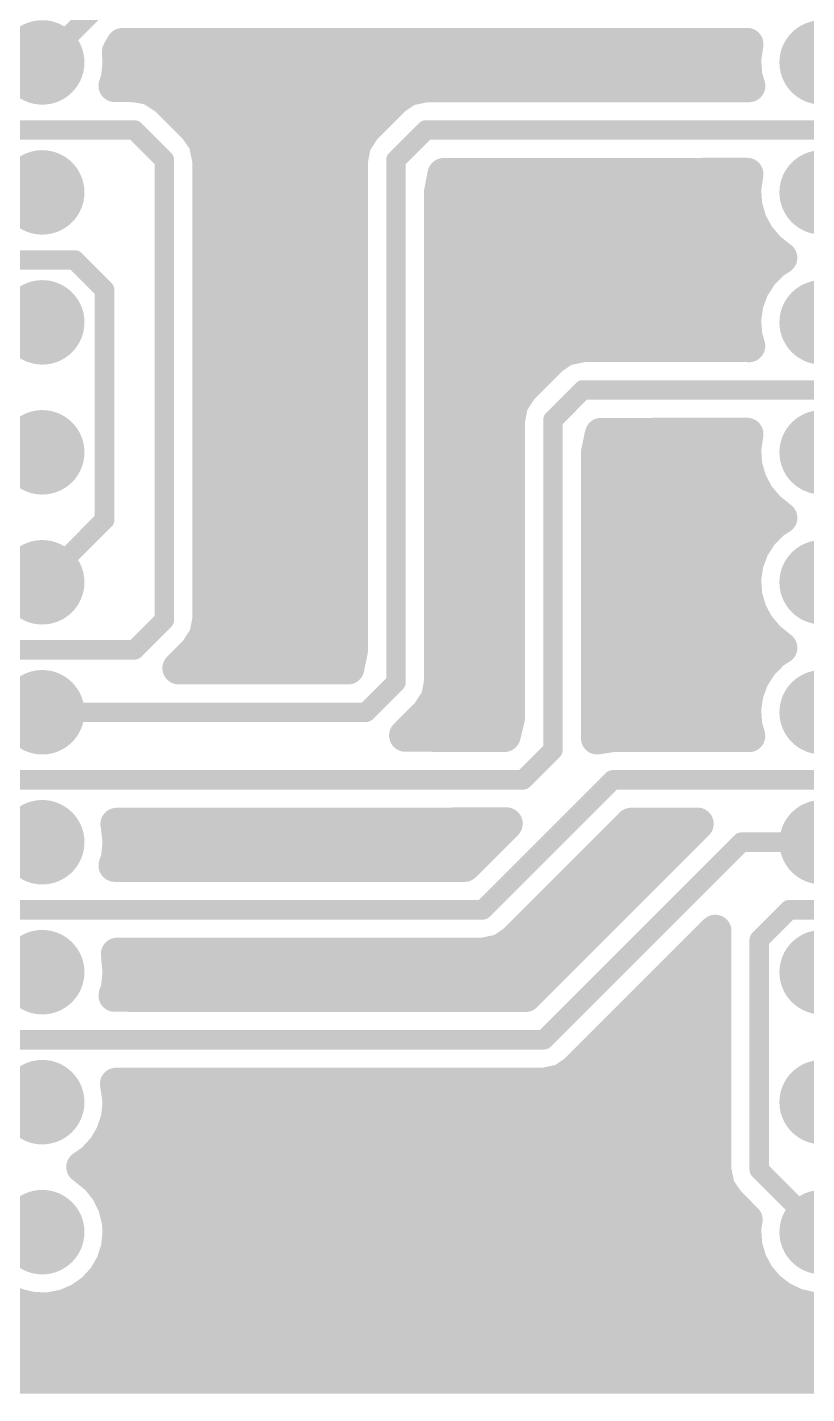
# Model space of a CAD drawing. Extents: x 0 to 2, y 0.1 to 1.8.
# Drawn here: x 0.709 to 1.309, y 0.1 to 1.151 of the extents above; entities that cross this region are included whole.
import ezdxf

# ---------------------------------------------------------------- set-up
doc = ezdxf.new("R2010")
doc.units = 0
doc.layers.add('Top', color=5, linetype='CONTINUOUS')

msp = doc.modelspace()

# ---------------------------------------------------------------- linework, layer by layer
at = {"layer": 'Top', "linetype": 'CONTINUOUS'}
for points, const_width in [([(0.7685, 1.1723), (0.7205, 1.1243)], 0.015), ([(0.7823, 1.1383), (0.7789, 1.1324)], 0.025), ([(1.2633, 1.1384), (0.7823, 1.1383)], 0.025), ([(1.2615, 1.1264), (1.2633, 1.1384)], 0.025), ([(0.7795, 1.1243), (0.7782, 1.1118)], 0.025), ([(0.7789, 1.1324), (0.7795, 1.1243)], 0.025), ([(1.2624, 1.114), (1.2615, 1.1264)], 0.025), ([(0.7812, 1.116), (1.2594, 1.116)], 0.025), ([(1.2647, 1.1062), (1.2624, 1.114)], 0.025), ([(0.7782, 1.1118), (0.7763, 1.1063)], 0.025), ([(0.7763, 1.1063), (0.7915, 1.1062)], 0.025), ([(0.7915, 1.1062), (0.8037, 1.104)], 0.025), ([(0.8037, 1.104), (0.8155, 1.0963)], 0.025), ([(0.9918, 1.0963), (1.0021, 1.1033)], 0.025), ([(1.0021, 1.1033), (1.0159, 1.1062)], 0.025), ([(1.0159, 1.1062), (1.2647, 1.1062)], 0.025), ([(0.8155, 1.0963), (0.8385, 1.0733)], 0.025), ([(0.9688, 1.0733), (0.9918, 1.0963)], 0.025), ([(0.823, 1.0912), (0.9844, 1.0912)], 0.025), ([(0.8385, 1.0733), (0.8456, 1.063)], 0.025), ([(0.9612, 1.0615), (0.9688, 1.0733)], 0.025), ([(0.7915, 1.0723), (0.692, 1.0723)], 0.015), ([(0.8145, 1.0493), (0.7915, 1.0723)], 0.015), ([(0.8456, 1.063), (0.8485, 1.0493)], 0.025), ([(0.8464, 1.0663), (0.961, 1.0663)], 0.025), ([(0.9589, 1.0493), (0.9612, 1.0615)], 0.025), ([(0.9929, 1.0493), (1.0159, 1.0723)], 0.015), ([(1.0159, 1.0723), (1.462, 1.0723)], 0.015), ([(0.8145, 0.6953), (0.8145, 1.0493)], 0.015), ([(0.8485, 1.0493), (0.8485, 0.6953)], 0.025), ([(0.8511, 1.0414), (0.9563, 1.0414)], 0.025), ([(0.9589, 0.6723), (0.9589, 1.0493)], 0.025), ([(0.9929, 0.6473), (0.9929, 1.0493)], 0.015), ([(1.0296, 1.0383), (1.0269, 1.0243)], 0.025), ([(1.2633, 1.0384), (1.0296, 1.0383)], 0.025), ([(1.2615, 1.0264), (1.2633, 1.0384)], 0.025), ([(0.669, 1.0243), (0.7205, 1.0243)], 0.015), ([(1.0269, 1.0243), (1.0269, 0.6473)], 0.025), ([(1.2624, 1.014), (1.2615, 1.0264)], 0.025), ([(0.8511, 1.0166), (0.9563, 1.0166)], 0.025), ([(1.0293, 1.0166), (1.2594, 1.0166)], 0.025), ([(1.2659, 1.002), (1.2624, 1.014)], 0.025), ([(1.2718, 0.991), (1.2659, 1.002)], 0.025), ([(0.8511, 0.9917), (0.9563, 0.9917)], 0.025), ([(1.0293, 0.9917), (1.2688, 0.9917)], 0.025), ([(1.2799, 0.9815), (1.2718, 0.991)], 0.025), ([(1.2893, 0.9739), (1.2799, 0.9815)], 0.025), ([(0.6526, 0.9723), (0.7455, 0.9723)], 0.015), ([(0.7455, 0.9723), (0.7685, 0.9493)], 0.015), ([(0.8511, 0.9668), (0.9563, 0.9668)], 0.025), ([(1.0293, 0.9668), (1.277, 0.9668)], 0.025), ([(1.2744, 0.961), (1.2831, 0.9699)], 0.025), ([(1.2831, 0.9699), (1.2893, 0.9739)], 0.025), ([(1.2677, 0.9505), (1.2744, 0.961)], 0.025), ([(0.7685, 0.9493), (0.7685, 0.7723)], 0.015), ([(1.2633, 0.9388), (1.2677, 0.9505)], 0.025), ([(0.8511, 0.942), (0.9563, 0.942)], 0.025), ([(1.0293, 0.942), (1.2618, 0.942)], 0.025), ([(1.2615, 0.9264), (1.2633, 0.9388)], 0.025), ([(1.2624, 0.914), (1.2615, 0.9264)], 0.025), ([(0.7205, 0.9243), (0.6435, 0.8473)], 0.015), ([(0.8511, 0.9171), (0.9563, 0.9171)], 0.025), ([(1.0293, 0.9171), (1.2594, 0.9171)], 0.025), ([(1.2647, 0.9061), (1.2624, 0.914)], 0.025), ([(1.1127, 0.8963), (1.123, 0.9033)], 0.025), ([(1.123, 0.9033), (1.1368, 0.9062)], 0.025), ([(1.1368, 0.9062), (1.2645, 0.9062)], 0.025), ([(0.8511, 0.8922), (0.9563, 0.8922)], 0.025), ([(1.0293, 0.8922), (1.1063, 0.8922)], 0.025), ([(1.0897, 0.8733), (1.1127, 0.8963)], 0.025), ([(1.0821, 0.8615), (1.0897, 0.8733)], 0.025), ([(0.8511, 0.8674), (0.9563, 0.8674)], 0.025), ([(1.0293, 0.8674), (1.0825, 0.8674)], 0.025), ([(1.0798, 0.8493), (1.0821, 0.8615)], 0.025), ([(1.1368, 0.8723), (1.1138, 0.8493)], 0.015), ([(1.3917, 0.8723), (1.1368, 0.8723)], 0.015), ([(0.8511, 0.8425), (0.9563, 0.8425)], 0.025), ([(1.0293, 0.8425), (1.0774, 0.8425)], 0.025), ([(1.0798, 0.6203), (1.0798, 0.8493)], 0.025), ([(1.1138, 0.8493), (1.1138, 0.5953)], 0.015), ([(1.1507, 0.8383), (1.1478, 0.8243)], 0.025), ([(1.2633, 0.8384), (1.1507, 0.8383)], 0.025), ([(1.2615, 0.8264), (1.2633, 0.8384)], 0.025), ([(0.7205, 0.8243), (0.669, 0.8243)], 0.015), ([(1.1478, 0.8243), (1.1478, 0.6043)], 0.025), ([(1.2624, 0.814), (1.2615, 0.8264)], 0.025), ([(0.8511, 0.8176), (0.9563, 0.8176)], 0.025), ([(1.0293, 0.8176), (1.0774, 0.8176)], 0.025), ([(1.1504, 0.8176), (1.2594, 0.8176)], 0.025), ([(1.2659, 0.802), (1.2624, 0.814)], 0.025), ([(1.2718, 0.791), (1.2659, 0.802)], 0.025), ([(0.8511, 0.7927), (0.9563, 0.7927)], 0.025), ([(1.0293, 0.7927), (1.0774, 0.7927)], 0.025), ([(1.1504, 0.7927), (1.268, 0.7927)], 0.025), ([(1.2799, 0.7815), (1.2718, 0.791)], 0.025), ([(1.2893, 0.7739), (1.2799, 0.7815)], 0.025), ([(0.7685, 0.7723), (0.7205, 0.7243)], 0.015), ([(0.8511, 0.7679), (0.9563, 0.7679)], 0.025), ([(1.0293, 0.7679), (1.0774, 0.7679)], 0.025), ([(1.1504, 0.7679), (1.2782, 0.7679)], 0.025), ([(1.2744, 0.761), (1.2831, 0.7699)], 0.025), ([(1.2831, 0.7699), (1.2893, 0.7739)], 0.025), ([(1.2677, 0.7505), (1.2744, 0.761)], 0.025), ([(1.2633, 0.7388), (1.2677, 0.7505)], 0.025), ([(0.8511, 0.743), (0.9563, 0.743)], 0.025), ([(1.0293, 0.743), (1.0774, 0.743)], 0.025), ([(1.1504, 0.743), (1.2621, 0.743)], 0.025), ([(1.2615, 0.7264), (1.2633, 0.7388)], 0.025), ([(1.2624, 0.714), (1.2615, 0.7264)], 0.025), ([(0.8511, 0.7181), (0.9563, 0.7181)], 0.025), ([(1.0293, 0.7181), (1.0774, 0.7181)], 0.025), ([(1.1504, 0.7181), (1.2594, 0.7181)], 0.025), ([(1.2659, 0.702), (1.2624, 0.714)], 0.025), ([(0.8485, 0.6953), (0.8462, 0.683)], 0.025), ([(0.8507, 0.6933), (0.9563, 0.6933)], 0.025), ([(1.0293, 0.6933), (1.0774, 0.6933)], 0.025), ([(1.1504, 0.6933), (1.268, 0.6933)], 0.025), ([(1.2718, 0.691), (1.2659, 0.702)], 0.025), ([(0.7915, 0.6723), (0.8145, 0.6953)], 0.015), ([(0.8462, 0.683), (0.8385, 0.6712)], 0.025), ([(1.2799, 0.6815), (1.2718, 0.691)], 0.025), ([(1.2893, 0.6739), (1.2799, 0.6815)], 0.025), ([(0.8385, 0.6712), (0.8256, 0.6582)], 0.025), ([(0.956, 0.6582), (0.9589, 0.6723)], 0.025), ([(1.2831, 0.6699), (1.2893, 0.6739)], 0.025), ([(0.6955, 0.6723), (0.7915, 0.6723)], 0.015), ([(0.8382, 0.6684), (0.9563, 0.6684)], 0.025), ([(1.0293, 0.6684), (1.0774, 0.6684)], 0.025), ([(1.1504, 0.6684), (1.2789, 0.6684)], 0.025), ([(1.2677, 0.6505), (1.2744, 0.661)], 0.025), ([(1.2744, 0.661), (1.2831, 0.6699)], 0.025), ([(0.8256, 0.6582), (0.956, 0.6582)], 0.025), ([(1.2633, 0.6388), (1.2677, 0.6505)], 0.025), ([(0.9699, 0.6243), (0.9929, 0.6473)], 0.015), ([(1.0269, 0.6473), (1.0246, 0.635)], 0.025), ([(1.0293, 0.6435), (1.0774, 0.6435)], 0.025), ([(1.1504, 0.6435), (1.2621, 0.6435)], 0.025), ([(1.0246, 0.635), (1.0169, 0.6232)], 0.025), ([(1.2615, 0.6264), (1.2633, 0.6388)], 0.025), ([(0.7205, 0.6243), (0.9699, 0.6243)], 0.015), ([(1.0169, 0.6232), (1.0001, 0.6064)], 0.025), ([(1.0148, 0.6187), (1.0774, 0.6187)], 0.025), ([(1.0764, 0.6062), (1.0798, 0.6203)], 0.025), ([(1.1504, 0.6187), (1.2594, 0.6187)], 0.025), ([(1.2624, 0.614), (1.2615, 0.6264)], 0.025), ([(1.2647, 0.6061), (1.2624, 0.614)], 0.025), ([(1.0001, 0.6064), (1.0764, 0.6062)], 0.025), ([(1.1478, 0.6043), (1.1598, 0.6062)], 0.025), ([(1.1598, 0.6062), (1.2641, 0.6062)], 0.025), ([(1.1138, 0.5953), (1.0908, 0.5723)], 0.015), ([(1.0908, 0.5723), (0.6955, 0.5723)], 0.015), ([(1.1598, 0.5723), (1.0598, 0.4723)], 0.015), ([(1.3883, 0.5723), (1.1598, 0.5723)], 0.015), ([(0.9283, 0.5383), (0.7779, 0.5383)], 0.025), ([(0.7779, 0.5383), (0.7795, 0.5243)], 0.025), ([(1.078, 0.5386), (0.9283, 0.5383)], 0.025), ([(1.0455, 0.5062), (1.078, 0.5386)], 0.025), ([(1.1738, 0.5383), (1.0838, 0.4482)], 0.025), ([(1.0926, 0.4062), (1.225, 0.5385)], 0.025), ([(1.225, 0.5385), (1.1738, 0.5383)], 0.025), ([(0.7795, 0.5243), (0.7782, 0.5118)], 0.025), ([(0.7816, 0.5192), (1.0563, 0.5192)], 0.025), ([(1.2588, 0.5243), (1.1068, 0.3723)], 0.015), ([(1.1574, 0.5192), (1.2032, 0.5192)], 0.025), ([(1.3205, 0.5243), (1.2588, 0.5243)], 0.015), ([(0.7782, 0.5118), (0.7763, 0.5063)], 0.025), ([(0.7763, 0.5063), (1.0455, 0.5062)], 0.025), ([(1.1324, 0.4943), (1.1782, 0.4943)], 0.025), ([(1.0598, 0.4723), (0.4427, 0.4723)], 0.015), ([(1.1074, 0.4695), (1.1536, 0.4695)], 0.025), ([(1.2725, 0.4493), (1.2955, 0.4723)], 0.015), ([(1.2955, 0.4723), (1.762, 0.4723)], 0.015), ([(1.2386, 0.456), (1.1308, 0.3482)], 0.025), ([(1.2385, 0.2723), (1.2386, 0.456)], 0.025), ([(1.0736, 0.4412), (1.0598, 0.4383)], 0.025), ([(1.0838, 0.4482), (1.0736, 0.4412)], 0.025), ([(1.082, 0.4446), (1.1286, 0.4446)], 0.025), ([(1.2725, 0.2723), (1.2725, 0.4493)], 0.015), ([(1.0598, 0.4383), (0.7781, 0.4383)], 0.025), ([(0.7781, 0.4383), (0.7795, 0.4243)], 0.025), ([(0.7795, 0.4243), (0.7782, 0.4118)], 0.025), ([(0.782, 0.4197), (1.1036, 0.4197)], 0.025), ([(1.2046, 0.4197), (1.236, 0.4197)], 0.025), ([(0.7782, 0.4118), (0.7763, 0.4063)], 0.025), ([(0.7763, 0.4063), (1.0926, 0.4062)], 0.025), ([(1.18, 0.3948), (1.236, 0.3948)], 0.025), ([(1.1068, 0.3723), (0.279, 0.3723)], 0.015), ([(1.155, 0.37), (1.236, 0.37)], 0.025), ([(1.1308, 0.3482), (1.1206, 0.3412)], 0.025), ([(1.1296, 0.3451), (1.236, 0.3451)], 0.025), ([(1.1068, 0.3383), (0.7775, 0.3383)], 0.025), ([(0.7775, 0.3383), (0.7795, 0.3243)], 0.025), ([(1.1206, 0.3412), (1.1068, 0.3383)], 0.025), ([(0.7795, 0.3243), (0.7782, 0.3118)], 0.025), ([(0.782, 0.3202), (1.236, 0.3202)], 0.025), ([(0.7782, 0.3118), (0.7743, 0.3)], 0.025), ([(0.7743, 0.3), (0.768, 0.2892)], 0.025), ([(0.7746, 0.2954), (1.236, 0.2954)], 0.025), ([(0.768, 0.2892), (0.7595, 0.28)], 0.025), ([(0.7595, 0.28), (0.7516, 0.2744)], 0.025), ([(0.7516, 0.2744), (0.7627, 0.2655)], 0.025), ([(1.2414, 0.2585), (1.2385, 0.2723)], 0.025), ([(0.7597, 0.2705), (1.236, 0.2705)], 0.025), ([(0.7627, 0.2655), (0.7704, 0.2557)], 0.025), ([(1.3205, 0.2243), (1.2725, 0.2723)], 0.015), ([(0.7704, 0.2557), (0.7759, 0.2445)], 0.025), ([(1.2485, 0.2482), (1.2414, 0.2585)], 0.025), ([(0.7759, 0.2445), (0.7789, 0.2324)], 0.025), ([(0.7781, 0.2456), (1.2485, 0.2456)], 0.025), ([(1.2626, 0.2338), (1.2485, 0.2482)], 0.025), ([(0.7789, 0.2324), (0.7795, 0.2243)], 0.025), ([(1.2615, 0.2264), (1.2626, 0.2338)], 0.025), ([(0.7795, 0.2243), (0.7782, 0.2118)], 0.025), ([(0.782, 0.2208), (1.259, 0.2208)], 0.025), ([(1.2624, 0.214), (1.2615, 0.2264)], 0.025), ([(0.7782, 0.2118), (0.7743, 0.2)], 0.025), ([(1.2659, 0.202), (1.2624, 0.214)], 0.025), ([(0.7743, 0.2), (0.768, 0.1892)], 0.025), ([(1.2718, 0.191), (1.2659, 0.202)], 0.025), ([(0.768, 0.1892), (0.7595, 0.18)], 0.025), ([(0.7746, 0.1959), (1.2664, 0.1959)], 0.025), ([(1.2799, 0.1815), (1.2718, 0.191)], 0.025), ([(0.7595, 0.18), (0.7494, 0.1728)], 0.025), ([(1.2898, 0.1739), (1.2799, 0.1815)], 0.025), ([(0.701, 0.1686), (0.6898, 0.1739)], 0.025), ([(0.7132, 0.1657), (0.701, 0.1686)], 0.025), ([(0.7379, 0.1679), (0.7257, 0.1655)], 0.025), ([(0.7494, 0.1728), (0.7379, 0.1679)], 0.025), ([(0.7484, 0.171), (1.2926, 0.171)], 0.025), ([(1.301, 0.1686), (1.2898, 0.1739)], 0.025), ([(1.3132, 0.1657), (1.301, 0.1686)], 0.025), ([(0.7257, 0.1655), (0.7132, 0.1657)], 0.025), ([(1.3257, 0.1655), (1.3132, 0.1657)], 0.025), ([(0.015, 0.1462), (1.9852, 0.1462)], 0.025), ([(0.015, 0.1213), (1.9852, 0.1213)], 0.025), ([(0.0125, 0.1125), (1.9875, 0.1125)], 0.025)]:
    msp.add_lwpolyline(points, dxfattribs=dict(at, const_width=const_width))
for points, const_width in [([(0.7368, 1.1243, 1), (0.7043, 1.1243, 1), (0.7368, 1.1243, 1)], 0.0325), ([(1.3367, 1.1243, 1), (1.3043, 1.1243, 1), (1.3367, 1.1243, 1)], 0.0325), ([(0.776, 1.1383, 1), (0.7885, 1.1383, 1), (0.776, 1.1383, 1)], 0.0125), ([(0.776, 1.1383, 1), (0.7885, 1.1383, 1), (0.776, 1.1383, 1)], 0.0125), ([(1.257, 1.1384, 1), (1.2695, 1.1384, 1), (1.257, 1.1384, 1)], 0.0125), ([(1.257, 1.1384, 1), (1.2695, 1.1384, 1), (1.257, 1.1384, 1)], 0.0125), ([(0.7727, 1.1324, 1), (0.7852, 1.1324, 1), (0.7727, 1.1324, 1)], 0.0125), ([(0.7727, 1.1324, 1), (0.7852, 1.1324, 1), (0.7727, 1.1324, 1)], 0.0125), ([(0.7732, 1.1243, 1), (0.7857, 1.1243, 1), (0.7732, 1.1243, 1)], 0.0125), ([(0.7732, 1.1243, 1), (0.7857, 1.1243, 1), (0.7732, 1.1243, 1)], 0.0125), ([(1.2553, 1.1264, 1), (1.2678, 1.1264, 1), (1.2553, 1.1264, 1)], 0.0125), ([(1.2553, 1.1264, 1), (1.2678, 1.1264, 1), (1.2553, 1.1264, 1)], 0.0125), ([(0.7168, 1.1243, 1), (0.7243, 1.1243, 1), (0.7168, 1.1243, 1)], 0.0075), ([(1.2562, 1.114, 1), (1.2687, 1.114, 1), (1.2562, 1.114, 1)], 0.0125), ([(1.2562, 1.114, 1), (1.2687, 1.114, 1), (1.2562, 1.114, 1)], 0.0125), ([(0.7701, 1.1063, 1), (0.7826, 1.1063, 1), (0.7701, 1.1063, 1)], 0.0125), ([(0.7701, 1.1063, 1), (0.7826, 1.1063, 1), (0.7701, 1.1063, 1)], 0.0125), ([(0.7719, 1.1118, 1), (0.7844, 1.1118, 1), (0.7719, 1.1118, 1)], 0.0125), ([(0.7719, 1.1118, 1), (0.7844, 1.1118, 1), (0.7719, 1.1118, 1)], 0.0125), ([(0.7853, 1.1062, 1), (0.7978, 1.1062, 1), (0.7853, 1.1062, 1)], 0.0125), ([(0.7853, 1.1062, 1), (0.7978, 1.1062, 1), (0.7853, 1.1062, 1)], 0.0125), ([(0.7975, 1.104, 1), (0.81, 1.104, 1), (0.7975, 1.104, 1)], 0.0125), ([(0.7975, 1.104, 1), (0.81, 1.104, 1), (0.7975, 1.104, 1)], 0.0125), ([(0.9958, 1.1033, 1), (1.0083, 1.1033, 1), (0.9958, 1.1033, 1)], 0.0125), ([(0.9958, 1.1033, 1), (1.0083, 1.1033, 1), (0.9958, 1.1033, 1)], 0.0125), ([(1.0096, 1.1062, 1), (1.0221, 1.1062, 1), (1.0096, 1.1062, 1)], 0.0125), ([(1.0096, 1.1062, 1), (1.0221, 1.1062, 1), (1.0096, 1.1062, 1)], 0.0125), ([(1.2585, 1.1062, 1), (1.271, 1.1062, 1), (1.2585, 1.1062, 1)], 0.0125), ([(1.2585, 1.1062, 1), (1.271, 1.1062, 1), (1.2585, 1.1062, 1)], 0.0125), ([(0.8093, 1.0963, 1), (0.8218, 1.0963, 1), (0.8093, 1.0963, 1)], 0.0125), ([(0.8093, 1.0963, 1), (0.8218, 1.0963, 1), (0.8093, 1.0963, 1)], 0.0125), ([(0.9856, 1.0963, 1), (0.9981, 1.0963, 1), (0.9856, 1.0963, 1)], 0.0125), ([(0.9856, 1.0963, 1), (0.9981, 1.0963, 1), (0.9856, 1.0963, 1)], 0.0125), ([(0.8323, 1.0733, 1), (0.8448, 1.0733, 1), (0.8323, 1.0733, 1)], 0.0125), ([(0.8323, 1.0733, 1), (0.8448, 1.0733, 1), (0.8323, 1.0733, 1)], 0.0125), ([(0.9626, 1.0733, 1), (0.9751, 1.0733, 1), (0.9626, 1.0733, 1)], 0.0125), ([(0.9626, 1.0733, 1), (0.9751, 1.0733, 1), (0.9626, 1.0733, 1)], 0.0125), ([(0.7878, 1.0723, 1), (0.7953, 1.0723, 1), (0.7878, 1.0723, 1)], 0.0075), ([(0.7878, 1.0723, 1), (0.7953, 1.0723, 1), (0.7878, 1.0723, 1)], 0.0075), ([(0.8393, 1.063, 1), (0.8518, 1.063, 1), (0.8393, 1.063, 1)], 0.0125), ([(0.8393, 1.063, 1), (0.8518, 1.063, 1), (0.8393, 1.063, 1)], 0.0125), ([(0.9549, 1.0615, 1), (0.9674, 1.0615, 1), (0.9549, 1.0615, 1)], 0.0125), ([(0.9549, 1.0615, 1), (0.9674, 1.0615, 1), (0.9549, 1.0615, 1)], 0.0125), ([(1.0121, 1.0723, 1), (1.0196, 1.0723, 1), (1.0121, 1.0723, 1)], 0.0075), ([(1.0121, 1.0723, 1), (1.0196, 1.0723, 1), (1.0121, 1.0723, 1)], 0.0075), ([(0.7368, 1.0243, 1), (0.7043, 1.0243, 1), (0.7368, 1.0243, 1)], 0.0325), ([(0.8108, 1.0493, 1), (0.8183, 1.0493, 1), (0.8108, 1.0493, 1)], 0.0075), ([(0.8108, 1.0493, 1), (0.8183, 1.0493, 1), (0.8108, 1.0493, 1)], 0.0075), ([(0.8422, 1.0493, 1), (0.8547, 1.0493, 1), (0.8422, 1.0493, 1)], 0.0125), ([(0.8422, 1.0493, 1), (0.8547, 1.0493, 1), (0.8422, 1.0493, 1)], 0.0125), ([(0.9526, 1.0493, 1), (0.9651, 1.0493, 1), (0.9526, 1.0493, 1)], 0.0125), ([(0.9526, 1.0493, 1), (0.9651, 1.0493, 1), (0.9526, 1.0493, 1)], 0.0125), ([(0.9891, 1.0493, 1), (0.9966, 1.0493, 1), (0.9891, 1.0493, 1)], 0.0075), ([(0.9891, 1.0493, 1), (0.9966, 1.0493, 1), (0.9891, 1.0493, 1)], 0.0075), ([(1.3367, 1.0243, 1), (1.3043, 1.0243, 1), (1.3367, 1.0243, 1)], 0.0325), ([(1.0234, 1.0383, 1), (1.0359, 1.0383, 1), (1.0234, 1.0383, 1)], 0.0125), ([(1.0234, 1.0383, 1), (1.0359, 1.0383, 1), (1.0234, 1.0383, 1)], 0.0125), ([(1.257, 1.0384, 1), (1.2695, 1.0384, 1), (1.257, 1.0384, 1)], 0.0125), ([(1.257, 1.0384, 1), (1.2695, 1.0384, 1), (1.257, 1.0384, 1)], 0.0125), ([(0.7168, 1.0243, 1), (0.7243, 1.0243, 1), (0.7168, 1.0243, 1)], 0.0075), ([(1.0206, 1.0243, 1), (1.0331, 1.0243, 1), (1.0206, 1.0243, 1)], 0.0125), ([(1.0206, 1.0243, 1), (1.0331, 1.0243, 1), (1.0206, 1.0243, 1)], 0.0125), ([(1.2553, 1.0264, 1), (1.2678, 1.0264, 1), (1.2553, 1.0264, 1)], 0.0125), ([(1.2553, 1.0264, 1), (1.2678, 1.0264, 1), (1.2553, 1.0264, 1)], 0.0125), ([(1.2562, 1.014, 1), (1.2687, 1.014, 1), (1.2562, 1.014, 1)], 0.0125), ([(1.2562, 1.014, 1), (1.2687, 1.014, 1), (1.2562, 1.014, 1)], 0.0125), ([(1.2596, 1.002, 1), (1.2721, 1.002, 1), (1.2596, 1.002, 1)], 0.0125), ([(1.2596, 1.002, 1), (1.2721, 1.002, 1), (1.2596, 1.002, 1)], 0.0125), ([(1.2655, 0.991, 1), (1.278, 0.991, 1), (1.2655, 0.991, 1)], 0.0125), ([(1.2655, 0.991, 1), (1.278, 0.991, 1), (1.2655, 0.991, 1)], 0.0125), ([(1.2736, 0.9815, 1), (1.2861, 0.9815, 1), (1.2736, 0.9815, 1)], 0.0125), ([(1.2736, 0.9815, 1), (1.2861, 0.9815, 1), (1.2736, 0.9815, 1)], 0.0125), ([(0.7418, 0.9723, 1), (0.7493, 0.9723, 1), (0.7418, 0.9723, 1)], 0.0075), ([(0.7418, 0.9723, 1), (0.7493, 0.9723, 1), (0.7418, 0.9723, 1)], 0.0075), ([(1.2769, 0.9699, 1), (1.2894, 0.9699, 1), (1.2769, 0.9699, 1)], 0.0125), ([(1.2769, 0.9699, 1), (1.2894, 0.9699, 1), (1.2769, 0.9699, 1)], 0.0125), ([(1.2831, 0.9739, 1), (1.2956, 0.9739, 1), (1.2831, 0.9739, 1)], 0.0125), ([(1.2831, 0.9739, 1), (1.2956, 0.9739, 1), (1.2831, 0.9739, 1)], 0.0125), ([(1.2681, 0.961, 1), (1.2806, 0.961, 1), (1.2681, 0.961, 1)], 0.0125), ([(1.2681, 0.961, 1), (1.2806, 0.961, 1), (1.2681, 0.961, 1)], 0.0125), ([(0.7368, 0.9243, 1), (0.7043, 0.9243, 1), (0.7368, 0.9243, 1)], 0.0325), ([(0.7648, 0.9493, 1), (0.7723, 0.9493, 1), (0.7648, 0.9493, 1)], 0.0075), ([(0.7648, 0.9493, 1), (0.7723, 0.9493, 1), (0.7648, 0.9493, 1)], 0.0075), ([(1.2614, 0.9505, 1), (1.2739, 0.9505, 1), (1.2614, 0.9505, 1)], 0.0125), ([(1.2614, 0.9505, 1), (1.2739, 0.9505, 1), (1.2614, 0.9505, 1)], 0.0125), ([(1.3367, 0.9243, 1), (1.3043, 0.9243, 1), (1.3367, 0.9243, 1)], 0.0325), ([(1.2571, 0.9388, 1), (1.2696, 0.9388, 1), (1.2571, 0.9388, 1)], 0.0125), ([(1.2571, 0.9388, 1), (1.2696, 0.9388, 1), (1.2571, 0.9388, 1)], 0.0125), ([(1.2553, 0.9264, 1), (1.2678, 0.9264, 1), (1.2553, 0.9264, 1)], 0.0125), ([(1.2553, 0.9264, 1), (1.2678, 0.9264, 1), (1.2553, 0.9264, 1)], 0.0125), ([(0.7168, 0.9243, 1), (0.7243, 0.9243, 1), (0.7168, 0.9243, 1)], 0.0075), ([(1.2562, 0.914, 1), (1.2687, 0.914, 1), (1.2562, 0.914, 1)], 0.0125), ([(1.2562, 0.914, 1), (1.2687, 0.914, 1), (1.2562, 0.914, 1)], 0.0125), ([(1.1167, 0.9033, 1), (1.1292, 0.9033, 1), (1.1167, 0.9033, 1)], 0.0125), ([(1.1167, 0.9033, 1), (1.1292, 0.9033, 1), (1.1167, 0.9033, 1)], 0.0125), ([(1.1305, 0.9062, 1), (1.143, 0.9062, 1), (1.1305, 0.9062, 1)], 0.0125), ([(1.1305, 0.9062, 1), (1.143, 0.9062, 1), (1.1305, 0.9062, 1)], 0.0125), ([(1.2583, 0.9062, 1), (1.2708, 0.9062, 1), (1.2583, 0.9062, 1)], 0.0125), ([(1.2584, 0.9061, 1), (1.2709, 0.9061, 1), (1.2584, 0.9061, 1)], 0.0125), ([(1.1065, 0.8963, 1), (1.119, 0.8963, 1), (1.1065, 0.8963, 1)], 0.0125), ([(1.1065, 0.8963, 1), (1.119, 0.8963, 1), (1.1065, 0.8963, 1)], 0.0125), ([(1.0835, 0.8733, 1), (1.096, 0.8733, 1), (1.0835, 0.8733, 1)], 0.0125), ([(1.0835, 0.8733, 1), (1.096, 0.8733, 1), (1.0835, 0.8733, 1)], 0.0125), ([(1.0758, 0.8615, 1), (1.0883, 0.8615, 1), (1.0758, 0.8615, 1)], 0.0125), ([(1.0758, 0.8615, 1), (1.0883, 0.8615, 1), (1.0758, 0.8615, 1)], 0.0125), ([(1.133, 0.8723, 1), (1.1405, 0.8723, 1), (1.133, 0.8723, 1)], 0.0075), ([(1.133, 0.8723, 1), (1.1405, 0.8723, 1), (1.133, 0.8723, 1)], 0.0075), ([(0.7368, 0.8243, 1), (0.7043, 0.8243, 1), (0.7368, 0.8243, 1)], 0.0325), ([(1.0735, 0.8493, 1), (1.086, 0.8493, 1), (1.0735, 0.8493, 1)], 0.0125), ([(1.0735, 0.8493, 1), (1.086, 0.8493, 1), (1.0735, 0.8493, 1)], 0.0125), ([(1.11, 0.8493, 1), (1.1175, 0.8493, 1), (1.11, 0.8493, 1)], 0.0075), ([(1.11, 0.8493, 1), (1.1175, 0.8493, 1), (1.11, 0.8493, 1)], 0.0075), ([(1.3367, 0.8243, 1), (1.3043, 0.8243, 1), (1.3367, 0.8243, 1)], 0.0325), ([(1.1445, 0.8383, 1), (1.157, 0.8383, 1), (1.1445, 0.8383, 1)], 0.0125), ([(1.1445, 0.8383, 1), (1.157, 0.8383, 1), (1.1445, 0.8383, 1)], 0.0125), ([(1.257, 0.8384, 1), (1.2695, 0.8384, 1), (1.257, 0.8384, 1)], 0.0125), ([(1.257, 0.8384, 1), (1.2695, 0.8384, 1), (1.257, 0.8384, 1)], 0.0125), ([(0.7168, 0.8243, 1), (0.7243, 0.8243, 1), (0.7168, 0.8243, 1)], 0.0075), ([(1.1415, 0.8243, 1), (1.154, 0.8243, 1), (1.1415, 0.8243, 1)], 0.0125), ([(1.1415, 0.8243, 1), (1.154, 0.8243, 1), (1.1415, 0.8243, 1)], 0.0125), ([(1.2553, 0.8264, 1), (1.2678, 0.8264, 1), (1.2553, 0.8264, 1)], 0.0125), ([(1.2553, 0.8264, 1), (1.2678, 0.8264, 1), (1.2553, 0.8264, 1)], 0.0125), ([(1.2562, 0.814, 1), (1.2687, 0.814, 1), (1.2562, 0.814, 1)], 0.0125), ([(1.2562, 0.814, 1), (1.2687, 0.814, 1), (1.2562, 0.814, 1)], 0.0125), ([(1.2596, 0.802, 1), (1.2721, 0.802, 1), (1.2596, 0.802, 1)], 0.0125), ([(1.2596, 0.802, 1), (1.2721, 0.802, 1), (1.2596, 0.802, 1)], 0.0125), ([(1.2655, 0.791, 1), (1.278, 0.791, 1), (1.2655, 0.791, 1)], 0.0125), ([(1.2655, 0.791, 1), (1.278, 0.791, 1), (1.2655, 0.791, 1)], 0.0125), ([(1.2736, 0.7815, 1), (1.2861, 0.7815, 1), (1.2736, 0.7815, 1)], 0.0125), ([(1.2736, 0.7815, 1), (1.2861, 0.7815, 1), (1.2736, 0.7815, 1)], 0.0125), ([(0.7648, 0.7723, 1), (0.7723, 0.7723, 1), (0.7648, 0.7723, 1)], 0.0075), ([(0.7648, 0.7723, 1), (0.7723, 0.7723, 1), (0.7648, 0.7723, 1)], 0.0075), ([(1.2769, 0.7699, 1), (1.2894, 0.7699, 1), (1.2769, 0.7699, 1)], 0.0125), ([(1.2769, 0.7699, 1), (1.2894, 0.7699, 1), (1.2769, 0.7699, 1)], 0.0125), ([(1.2831, 0.7739, 1), (1.2956, 0.7739, 1), (1.2831, 0.7739, 1)], 0.0125), ([(1.2831, 0.7739, 1), (1.2956, 0.7739, 1), (1.2831, 0.7739, 1)], 0.0125), ([(1.2681, 0.761, 1), (1.2806, 0.761, 1), (1.2681, 0.761, 1)], 0.0125), ([(1.2681, 0.761, 1), (1.2806, 0.761, 1), (1.2681, 0.761, 1)], 0.0125), ([(1.2614, 0.7505, 1), (1.2739, 0.7505, 1), (1.2614, 0.7505, 1)], 0.0125), ([(1.2614, 0.7505, 1), (1.2739, 0.7505, 1), (1.2614, 0.7505, 1)], 0.0125), ([(0.7368, 0.7243, 1), (0.7043, 0.7243, 1), (0.7368, 0.7243, 1)], 0.0325), ([(1.2571, 0.7388, 1), (1.2696, 0.7388, 1), (1.2571, 0.7388, 1)], 0.0125), ([(1.2571, 0.7388, 1), (1.2696, 0.7388, 1), (1.2571, 0.7388, 1)], 0.0125), ([(1.3367, 0.7243, 1), (1.3043, 0.7243, 1), (1.3367, 0.7243, 1)], 0.0325), ([(1.2553, 0.7264, 1), (1.2678, 0.7264, 1), (1.2553, 0.7264, 1)], 0.0125), ([(1.2553, 0.7264, 1), (1.2678, 0.7264, 1), (1.2553, 0.7264, 1)], 0.0125), ([(0.7168, 0.7243, 1), (0.7243, 0.7243, 1), (0.7168, 0.7243, 1)], 0.0075), ([(1.2562, 0.714, 1), (1.2687, 0.714, 1), (1.2562, 0.714, 1)], 0.0125), ([(1.2562, 0.714, 1), (1.2687, 0.714, 1), (1.2562, 0.714, 1)], 0.0125), ([(0.8422, 0.6953, 1), (0.8547, 0.6953, 1), (0.8422, 0.6953, 1)], 0.0125), ([(0.8422, 0.6953, 1), (0.8547, 0.6953, 1), (0.8422, 0.6953, 1)], 0.0125), ([(1.2596, 0.702, 1), (1.2721, 0.702, 1), (1.2596, 0.702, 1)], 0.0125), ([(1.2596, 0.702, 1), (1.2721, 0.702, 1), (1.2596, 0.702, 1)], 0.0125), ([(0.8108, 0.6953, 1), (0.8183, 0.6953, 1), (0.8108, 0.6953, 1)], 0.0075), ([(0.8108, 0.6953, 1), (0.8183, 0.6953, 1), (0.8108, 0.6953, 1)], 0.0075), ([(0.84, 0.683, 1), (0.8525, 0.683, 1), (0.84, 0.683, 1)], 0.0125), ([(0.84, 0.683, 1), (0.8525, 0.683, 1), (0.84, 0.683, 1)], 0.0125), ([(1.2655, 0.691, 1), (1.278, 0.691, 1), (1.2655, 0.691, 1)], 0.0125), ([(1.2655, 0.691, 1), (1.278, 0.691, 1), (1.2655, 0.691, 1)], 0.0125), ([(1.2736, 0.6815, 1), (1.2861, 0.6815, 1), (1.2736, 0.6815, 1)], 0.0125), ([(1.2736, 0.6815, 1), (1.2861, 0.6815, 1), (1.2736, 0.6815, 1)], 0.0125), ([(0.8323, 0.6712, 1), (0.8448, 0.6712, 1), (0.8323, 0.6712, 1)], 0.0125), ([(0.8323, 0.6712, 1), (0.8448, 0.6712, 1), (0.8323, 0.6712, 1)], 0.0125), ([(0.9526, 0.6723, 1), (0.9651, 0.6723, 1), (0.9526, 0.6723, 1)], 0.0125), ([(0.9526, 0.6723, 1), (0.9651, 0.6723, 1), (0.9526, 0.6723, 1)], 0.0125), ([(1.2831, 0.6739, 1), (1.2956, 0.6739, 1), (1.2831, 0.6739, 1)], 0.0125), ([(1.2831, 0.6739, 1), (1.2956, 0.6739, 1), (1.2831, 0.6739, 1)], 0.0125), ([(0.7878, 0.6723, 1), (0.7953, 0.6723, 1), (0.7878, 0.6723, 1)], 0.0075), ([(0.7878, 0.6723, 1), (0.7953, 0.6723, 1), (0.7878, 0.6723, 1)], 0.0075), ([(1.2681, 0.661, 1), (1.2806, 0.661, 1), (1.2681, 0.661, 1)], 0.0125), ([(1.2681, 0.661, 1), (1.2806, 0.661, 1), (1.2681, 0.661, 1)], 0.0125), ([(1.2769, 0.6699, 1), (1.2894, 0.6699, 1), (1.2769, 0.6699, 1)], 0.0125), ([(1.2769, 0.6699, 1), (1.2894, 0.6699, 1), (1.2769, 0.6699, 1)], 0.0125), ([(0.8193, 0.6582, 1), (0.8318, 0.6582, 1), (0.8193, 0.6582, 1)], 0.0125), ([(0.8193, 0.6582, 1), (0.8318, 0.6582, 1), (0.8193, 0.6582, 1)], 0.0125), ([(0.9498, 0.6582, 1), (0.9623, 0.6582, 1), (0.9498, 0.6582, 1)], 0.0125), ([(0.9498, 0.6582, 1), (0.9623, 0.6582, 1), (0.9498, 0.6582, 1)], 0.0125), ([(1.2614, 0.6505, 1), (1.2739, 0.6505, 1), (1.2614, 0.6505, 1)], 0.0125), ([(1.2614, 0.6505, 1), (1.2739, 0.6505, 1), (1.2614, 0.6505, 1)], 0.0125), ([(0.7368, 0.6243, 1), (0.7043, 0.6243, 1), (0.7368, 0.6243, 1)], 0.0325), ([(0.9891, 0.6473, 1), (0.9966, 0.6473, 1), (0.9891, 0.6473, 1)], 0.0075), ([(0.9891, 0.6473, 1), (0.9966, 0.6473, 1), (0.9891, 0.6473, 1)], 0.0075), ([(1.0206, 0.6473, 1), (1.0331, 0.6473, 1), (1.0206, 0.6473, 1)], 0.0125), ([(1.0206, 0.6473, 1), (1.0331, 0.6473, 1), (1.0206, 0.6473, 1)], 0.0125), ([(1.3367, 0.6243, 1), (1.3043, 0.6243, 1), (1.3367, 0.6243, 1)], 0.0325), ([(1.0183, 0.635, 1), (1.0308, 0.635, 1), (1.0183, 0.635, 1)], 0.0125), ([(1.0183, 0.635, 1), (1.0308, 0.635, 1), (1.0183, 0.635, 1)], 0.0125), ([(1.2571, 0.6388, 1), (1.2696, 0.6388, 1), (1.2571, 0.6388, 1)], 0.0125), ([(1.2571, 0.6388, 1), (1.2696, 0.6388, 1), (1.2571, 0.6388, 1)], 0.0125), ([(0.7168, 0.6243, 1), (0.7243, 0.6243, 1), (0.7168, 0.6243, 1)], 0.0075), ([(0.9661, 0.6243, 1), (0.9736, 0.6243, 1), (0.9661, 0.6243, 1)], 0.0075), ([(0.9661, 0.6243, 1), (0.9736, 0.6243, 1), (0.9661, 0.6243, 1)], 0.0075), ([(1.0107, 0.6232, 1), (1.0232, 0.6232, 1), (1.0107, 0.6232, 1)], 0.0125), ([(1.0107, 0.6232, 1), (1.0232, 0.6232, 1), (1.0107, 0.6232, 1)], 0.0125), ([(1.0735, 0.6203, 1), (1.086, 0.6203, 1), (1.0735, 0.6203, 1)], 0.0125), ([(1.0735, 0.6203, 1), (1.086, 0.6203, 1), (1.0735, 0.6203, 1)], 0.0125), ([(1.2553, 0.6264, 1), (1.2678, 0.6264, 1), (1.2553, 0.6264, 1)], 0.0125), ([(1.2553, 0.6264, 1), (1.2678, 0.6264, 1), (1.2553, 0.6264, 1)], 0.0125), ([(1.2562, 0.614, 1), (1.2687, 0.614, 1), (1.2562, 0.614, 1)], 0.0125), ([(1.2562, 0.614, 1), (1.2687, 0.614, 1), (1.2562, 0.614, 1)], 0.0125), ([(0.9938, 0.6064, 1), (1.0063, 0.6064, 1), (0.9938, 0.6064, 1)], 0.0125), ([(0.9938, 0.6064, 1), (1.0063, 0.6064, 1), (0.9938, 0.6064, 1)], 0.0125), ([(1.0701, 0.6062, 1), (1.0826, 0.6062, 1), (1.0701, 0.6062, 1)], 0.0125), ([(1.0701, 0.6062, 1), (1.0826, 0.6062, 1), (1.0701, 0.6062, 1)], 0.0125), ([(1.1415, 0.6043, 1), (1.154, 0.6043, 1), (1.1415, 0.6043, 1)], 0.0125), ([(1.1415, 0.6043, 1), (1.154, 0.6043, 1), (1.1415, 0.6043, 1)], 0.0125), ([(1.1535, 0.6062, 1), (1.166, 0.6062, 1), (1.1535, 0.6062, 1)], 0.0125), ([(1.1535, 0.6062, 1), (1.166, 0.6062, 1), (1.1535, 0.6062, 1)], 0.0125), ([(1.2578, 0.6062, 1), (1.2703, 0.6062, 1), (1.2578, 0.6062, 1)], 0.0125), ([(1.2584, 0.6061, 1), (1.2709, 0.6061, 1), (1.2584, 0.6061, 1)], 0.0125), ([(1.11, 0.5953, 1), (1.1175, 0.5953, 1), (1.11, 0.5953, 1)], 0.0075), ([(1.11, 0.5953, 1), (1.1175, 0.5953, 1), (1.11, 0.5953, 1)], 0.0075), ([(1.087, 0.5723, 1), (1.0945, 0.5723, 1), (1.087, 0.5723, 1)], 0.0075), ([(1.087, 0.5723, 1), (1.0945, 0.5723, 1), (1.087, 0.5723, 1)], 0.0075), ([(1.156, 0.5723, 1), (1.1635, 0.5723, 1), (1.156, 0.5723, 1)], 0.0075), ([(1.156, 0.5723, 1), (1.1635, 0.5723, 1), (1.156, 0.5723, 1)], 0.0075), ([(0.7368, 0.5243, 1), (0.7043, 0.5243, 1), (0.7368, 0.5243, 1)], 0.0325), ([(0.7716, 0.5383, 1), (0.7841, 0.5383, 1), (0.7716, 0.5383, 1)], 0.0125), ([(0.7716, 0.5383, 1), (0.7841, 0.5383, 1), (0.7716, 0.5383, 1)], 0.0125), ([(0.922, 0.5383, 1), (0.9345, 0.5383, 1), (0.922, 0.5383, 1)], 0.0125), ([(0.922, 0.5383, 1), (0.9345, 0.5383, 1), (0.922, 0.5383, 1)], 0.0125), ([(1.0717, 0.5386, 1), (1.0842, 0.5386, 1), (1.0717, 0.5386, 1)], 0.0125), ([(1.0717, 0.5386, 1), (1.0842, 0.5386, 1), (1.0717, 0.5386, 1)], 0.0125), ([(1.1676, 0.5383, 1), (1.1801, 0.5383, 1), (1.1676, 0.5383, 1)], 0.0125), ([(1.1676, 0.5383, 1), (1.1801, 0.5383, 1), (1.1676, 0.5383, 1)], 0.0125), ([(1.2187, 0.5385, 1), (1.2312, 0.5385, 1), (1.2187, 0.5385, 1)], 0.0125), ([(1.2187, 0.5385, 1), (1.2312, 0.5385, 1), (1.2187, 0.5385, 1)], 0.0125), ([(1.3367, 0.5243, 1), (1.3043, 0.5243, 1), (1.3367, 0.5243, 1)], 0.0325), ([(0.7732, 0.5243, 1), (0.7857, 0.5243, 1), (0.7732, 0.5243, 1)], 0.0125), ([(0.7732, 0.5243, 1), (0.7857, 0.5243, 1), (0.7732, 0.5243, 1)], 0.0125), ([(1.255, 0.5243, 1), (1.2625, 0.5243, 1), (1.255, 0.5243, 1)], 0.0075), ([(1.255, 0.5243, 1), (1.2625, 0.5243, 1), (1.255, 0.5243, 1)], 0.0075), ([(0.7701, 0.5063, 1), (0.7826, 0.5063, 1), (0.7701, 0.5063, 1)], 0.0125), ([(0.7701, 0.5063, 1), (0.7826, 0.5063, 1), (0.7701, 0.5063, 1)], 0.0125), ([(0.7719, 0.5118, 1), (0.7844, 0.5118, 1), (0.7719, 0.5118, 1)], 0.0125), ([(0.7719, 0.5118, 1), (0.7844, 0.5118, 1), (0.7719, 0.5118, 1)], 0.0125), ([(1.0392, 0.5062, 1), (1.0517, 0.5062, 1), (1.0392, 0.5062, 1)], 0.0125), ([(1.0392, 0.5062, 1), (1.0517, 0.5062, 1), (1.0392, 0.5062, 1)], 0.0125), ([(1.056, 0.4723, 1), (1.0635, 0.4723, 1), (1.056, 0.4723, 1)], 0.0075), ([(1.056, 0.4723, 1), (1.0635, 0.4723, 1), (1.056, 0.4723, 1)], 0.0075), ([(1.2917, 0.4723, 1), (1.2993, 0.4723, 1), (1.2917, 0.4723, 1)], 0.0075), ([(1.2917, 0.4723, 1), (1.2993, 0.4723, 1), (1.2917, 0.4723, 1)], 0.0075), ([(1.2324, 0.456, 1), (1.2449, 0.456, 1), (1.2324, 0.456, 1)], 0.0125), ([(1.2324, 0.456, 1), (1.2449, 0.456, 1), (1.2324, 0.456, 1)], 0.0125), ([(0.7368, 0.4243, 1), (0.7043, 0.4243, 1), (0.7368, 0.4243, 1)], 0.0325), ([(1.0673, 0.4412, 1), (1.0798, 0.4412, 1), (1.0673, 0.4412, 1)], 0.0125), ([(1.0673, 0.4412, 1), (1.0798, 0.4412, 1), (1.0673, 0.4412, 1)], 0.0125), ([(1.0776, 0.4482, 1), (1.0901, 0.4482, 1), (1.0776, 0.4482, 1)], 0.0125), ([(1.0776, 0.4482, 1), (1.0901, 0.4482, 1), (1.0776, 0.4482, 1)], 0.0125), ([(1.2688, 0.4493, 1), (1.2763, 0.4493, 1), (1.2688, 0.4493, 1)], 0.0075), ([(1.2688, 0.4493, 1), (1.2763, 0.4493, 1), (1.2688, 0.4493, 1)], 0.0075), ([(1.3367, 0.4243, 1), (1.3043, 0.4243, 1), (1.3367, 0.4243, 1)], 0.0325), ([(0.7719, 0.4383, 1), (0.7844, 0.4383, 1), (0.7719, 0.4383, 1)], 0.0125), ([(0.7719, 0.4383, 1), (0.7844, 0.4383, 1), (0.7719, 0.4383, 1)], 0.0125), ([(1.0535, 0.4383, 1), (1.066, 0.4383, 1), (1.0535, 0.4383, 1)], 0.0125), ([(1.0535, 0.4383, 1), (1.066, 0.4383, 1), (1.0535, 0.4383, 1)], 0.0125), ([(0.7732, 0.4243, 1), (0.7857, 0.4243, 1), (0.7732, 0.4243, 1)], 0.0125), ([(0.7732, 0.4243, 1), (0.7857, 0.4243, 1), (0.7732, 0.4243, 1)], 0.0125), ([(0.7719, 0.4118, 1), (0.7844, 0.4118, 1), (0.7719, 0.4118, 1)], 0.0125), ([(0.7719, 0.4118, 1), (0.7844, 0.4118, 1), (0.7719, 0.4118, 1)], 0.0125), ([(0.7701, 0.4063, 1), (0.7826, 0.4063, 1), (0.7701, 0.4063, 1)], 0.0125), ([(0.7701, 0.4063, 1), (0.7826, 0.4063, 1), (0.7701, 0.4063, 1)], 0.0125), ([(1.0864, 0.4062, 1), (1.0989, 0.4062, 1), (1.0864, 0.4062, 1)], 0.0125), ([(1.0864, 0.4062, 1), (1.0989, 0.4062, 1), (1.0864, 0.4062, 1)], 0.0125), ([(1.103, 0.3723, 1), (1.1105, 0.3723, 1), (1.103, 0.3723, 1)], 0.0075), ([(1.103, 0.3723, 1), (1.1105, 0.3723, 1), (1.103, 0.3723, 1)], 0.0075), ([(1.1246, 0.3482, 1), (1.1371, 0.3482, 1), (1.1246, 0.3482, 1)], 0.0125), ([(1.1246, 0.3482, 1), (1.1371, 0.3482, 1), (1.1246, 0.3482, 1)], 0.0125), ([(0.7368, 0.3243, 1), (0.7043, 0.3243, 1), (0.7368, 0.3243, 1)], 0.0325), ([(0.7712, 0.3383, 1), (0.7837, 0.3383, 1), (0.7712, 0.3383, 1)], 0.0125), ([(0.7712, 0.3383, 1), (0.7837, 0.3383, 1), (0.7712, 0.3383, 1)], 0.0125), ([(1.1005, 0.3383, 1), (1.113, 0.3383, 1), (1.1005, 0.3383, 1)], 0.0125), ([(1.1005, 0.3383, 1), (1.113, 0.3383, 1), (1.1005, 0.3383, 1)], 0.0125), ([(1.1143, 0.3412, 1), (1.1268, 0.3412, 1), (1.1143, 0.3412, 1)], 0.0125), ([(1.1143, 0.3412, 1), (1.1268, 0.3412, 1), (1.1143, 0.3412, 1)], 0.0125), ([(1.3367, 0.3243, 1), (1.3043, 0.3243, 1), (1.3367, 0.3243, 1)], 0.0325), ([(0.7732, 0.3243, 1), (0.7857, 0.3243, 1), (0.7732, 0.3243, 1)], 0.0125), ([(0.7732, 0.3243, 1), (0.7857, 0.3243, 1), (0.7732, 0.3243, 1)], 0.0125), ([(0.7719, 0.3118, 1), (0.7844, 0.3118, 1), (0.7719, 0.3118, 1)], 0.0125), ([(0.7719, 0.3118, 1), (0.7844, 0.3118, 1), (0.7719, 0.3118, 1)], 0.0125), ([(0.768, 0.3, 1), (0.7805, 0.3, 1), (0.768, 0.3, 1)], 0.0125), ([(0.768, 0.3, 1), (0.7805, 0.3, 1), (0.768, 0.3, 1)], 0.0125), ([(0.7617, 0.2892, 1), (0.7742, 0.2892, 1), (0.7617, 0.2892, 1)], 0.0125), ([(0.7617, 0.2892, 1), (0.7742, 0.2892, 1), (0.7617, 0.2892, 1)], 0.0125), ([(0.7453, 0.2744, 1), (0.7578, 0.2744, 1), (0.7453, 0.2744, 1)], 0.0125), ([(0.7453, 0.2744, 1), (0.7578, 0.2744, 1), (0.7453, 0.2744, 1)], 0.0125), ([(0.7533, 0.28, 1), (0.7658, 0.28, 1), (0.7533, 0.28, 1)], 0.0125), ([(0.7533, 0.28, 1), (0.7658, 0.28, 1), (0.7533, 0.28, 1)], 0.0125), ([(1.2323, 0.2723, 1), (1.2448, 0.2723, 1), (1.2323, 0.2723, 1)], 0.0125), ([(1.2323, 0.2723, 1), (1.2448, 0.2723, 1), (1.2323, 0.2723, 1)], 0.0125), ([(0.7564, 0.2655, 1), (0.7689, 0.2655, 1), (0.7564, 0.2655, 1)], 0.0125), ([(0.7564, 0.2655, 1), (0.7689, 0.2655, 1), (0.7564, 0.2655, 1)], 0.0125), ([(1.2688, 0.2723, 1), (1.2763, 0.2723, 1), (1.2688, 0.2723, 1)], 0.0075), ([(1.2688, 0.2723, 1), (1.2763, 0.2723, 1), (1.2688, 0.2723, 1)], 0.0075), ([(0.7642, 0.2557, 1), (0.7767, 0.2557, 1), (0.7642, 0.2557, 1)], 0.0125), ([(0.7642, 0.2557, 1), (0.7767, 0.2557, 1), (0.7642, 0.2557, 1)], 0.0125), ([(1.2352, 0.2585, 1), (1.2477, 0.2585, 1), (1.2352, 0.2585, 1)], 0.0125), ([(1.2352, 0.2585, 1), (1.2477, 0.2585, 1), (1.2352, 0.2585, 1)], 0.0125), ([(0.7368, 0.2243, 1), (0.7043, 0.2243, 1), (0.7368, 0.2243, 1)], 0.0325), ([(0.7697, 0.2445, 1), (0.7822, 0.2445, 1), (0.7697, 0.2445, 1)], 0.0125), ([(0.7697, 0.2445, 1), (0.7822, 0.2445, 1), (0.7697, 0.2445, 1)], 0.0125), ([(1.2422, 0.2482, 1), (1.2547, 0.2482, 1), (1.2422, 0.2482, 1)], 0.0125), ([(1.2422, 0.2482, 1), (1.2547, 0.2482, 1), (1.2422, 0.2482, 1)], 0.0125), ([(1.3367, 0.2243, 1), (1.3043, 0.2243, 1), (1.3367, 0.2243, 1)], 0.0325), ([(0.7727, 0.2324, 1), (0.7852, 0.2324, 1), (0.7727, 0.2324, 1)], 0.0125), ([(0.7727, 0.2324, 1), (0.7852, 0.2324, 1), (0.7727, 0.2324, 1)], 0.0125), ([(1.2564, 0.2338, 1), (1.2689, 0.2338, 1), (1.2564, 0.2338, 1)], 0.0125), ([(1.2564, 0.2338, 1), (1.2689, 0.2338, 1), (1.2564, 0.2338, 1)], 0.0125), ([(0.7732, 0.2243, 1), (0.7857, 0.2243, 1), (0.7732, 0.2243, 1)], 0.0125), ([(0.7732, 0.2243, 1), (0.7857, 0.2243, 1), (0.7732, 0.2243, 1)], 0.0125), ([(1.2553, 0.2264, 1), (1.2678, 0.2264, 1), (1.2553, 0.2264, 1)], 0.0125), ([(1.2553, 0.2264, 1), (1.2678, 0.2264, 1), (1.2553, 0.2264, 1)], 0.0125), ([(0.7719, 0.2118, 1), (0.7844, 0.2118, 1), (0.7719, 0.2118, 1)], 0.0125), ([(0.7719, 0.2118, 1), (0.7844, 0.2118, 1), (0.7719, 0.2118, 1)], 0.0125), ([(1.2562, 0.214, 1), (1.2687, 0.214, 1), (1.2562, 0.214, 1)], 0.0125), ([(1.2562, 0.214, 1), (1.2687, 0.214, 1), (1.2562, 0.214, 1)], 0.0125), ([(0.768, 0.2, 1), (0.7805, 0.2, 1), (0.768, 0.2, 1)], 0.0125), ([(0.768, 0.2, 1), (0.7805, 0.2, 1), (0.768, 0.2, 1)], 0.0125), ([(1.2596, 0.202, 1), (1.2721, 0.202, 1), (1.2596, 0.202, 1)], 0.0125), ([(1.2596, 0.202, 1), (1.2721, 0.202, 1), (1.2596, 0.202, 1)], 0.0125), ([(0.7617, 0.1892, 1), (0.7742, 0.1892, 1), (0.7617, 0.1892, 1)], 0.0125), ([(0.7617, 0.1892, 1), (0.7742, 0.1892, 1), (0.7617, 0.1892, 1)], 0.0125), ([(1.2655, 0.191, 1), (1.278, 0.191, 1), (1.2655, 0.191, 1)], 0.0125), ([(1.2655, 0.191, 1), (1.278, 0.191, 1), (1.2655, 0.191, 1)], 0.0125), ([(0.7533, 0.18, 1), (0.7658, 0.18, 1), (0.7533, 0.18, 1)], 0.0125), ([(0.7533, 0.18, 1), (0.7658, 0.18, 1), (0.7533, 0.18, 1)], 0.0125), ([(1.2736, 0.1815, 1), (1.2861, 0.1815, 1), (1.2736, 0.1815, 1)], 0.0125), ([(1.2736, 0.1815, 1), (1.2861, 0.1815, 1), (1.2736, 0.1815, 1)], 0.0125), ([(0.6948, 0.1686, 1), (0.7073, 0.1686, 1), (0.6948, 0.1686, 1)], 0.0125), ([(0.6948, 0.1686, 1), (0.7073, 0.1686, 1), (0.6948, 0.1686, 1)], 0.0125), ([(0.7317, 0.1679, 1), (0.7442, 0.1679, 1), (0.7317, 0.1679, 1)], 0.0125), ([(0.7317, 0.1679, 1), (0.7442, 0.1679, 1), (0.7317, 0.1679, 1)], 0.0125), ([(0.7431, 0.1728, 1), (0.7556, 0.1728, 1), (0.7431, 0.1728, 1)], 0.0125), ([(0.7431, 0.1728, 1), (0.7556, 0.1728, 1), (0.7431, 0.1728, 1)], 0.0125), ([(1.2835, 0.1739, 1), (1.296, 0.1739, 1), (1.2835, 0.1739, 1)], 0.0125), ([(1.2835, 0.1739, 1), (1.296, 0.1739, 1), (1.2835, 0.1739, 1)], 0.0125), ([(1.2948, 0.1686, 1), (1.3073, 0.1686, 1), (1.2948, 0.1686, 1)], 0.0125), ([(1.2948, 0.1686, 1), (1.3073, 0.1686, 1), (1.2948, 0.1686, 1)], 0.0125), ([(0.7069, 0.1657, 1), (0.7194, 0.1657, 1), (0.7069, 0.1657, 1)], 0.0125), ([(0.7069, 0.1657, 1), (0.7194, 0.1657, 1), (0.7069, 0.1657, 1)], 0.0125), ([(0.7194, 0.1655, 1), (0.7319, 0.1655, 1), (0.7194, 0.1655, 1)], 0.0125), ([(0.7194, 0.1655, 1), (0.7319, 0.1655, 1), (0.7194, 0.1655, 1)], 0.0125), ([(1.3069, 0.1657, 1), (1.3194, 0.1657, 1), (1.3069, 0.1657, 1)], 0.0125), ([(1.3069, 0.1657, 1), (1.3194, 0.1657, 1), (1.3069, 0.1657, 1)], 0.0125)]:
    msp.add_lwpolyline(points, format="xyb", dxfattribs=dict(at, const_width=const_width))

doc.saveas('drawing.dxf')
